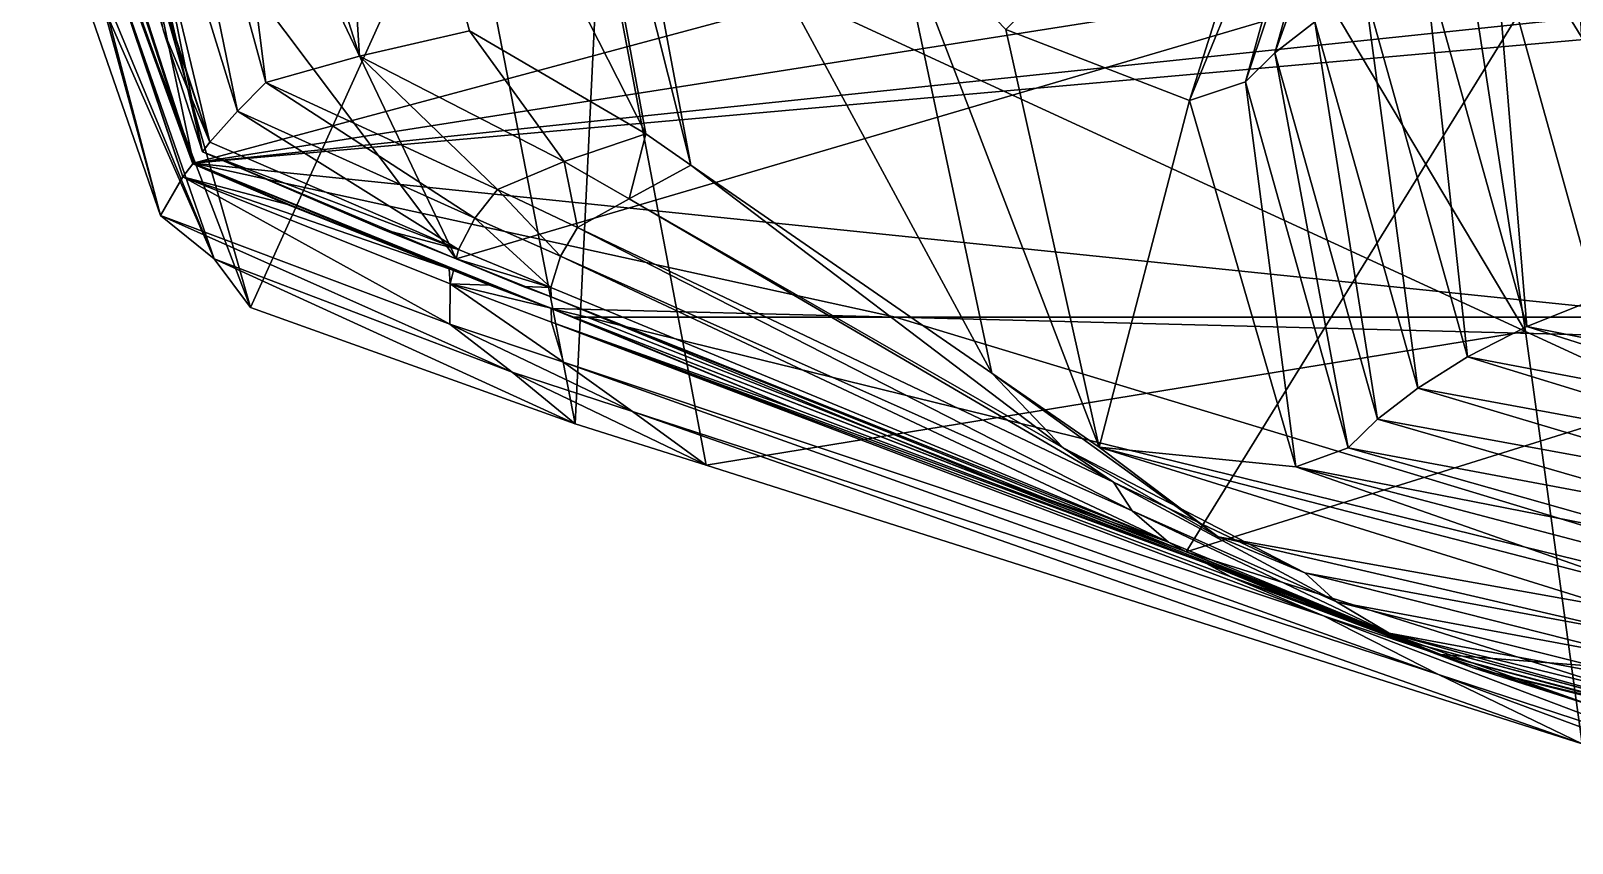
# Model space of a CAD drawing. Extents: x -4 to 137, y -13 to 10.
# Drawn here: x -3.97 to 3.74, y -7.59 to -3.52 of the extents above; entities that cross this region are included whole.
import ezdxf

# ---------------------------------------------------------------- set-up
doc = ezdxf.new("R2010")
doc.units = 0
doc.header["$MEASUREMENT"] = 0

msp = doc.modelspace()

# ---------------------------------------------------------------- linework, layer by layer
for points in [[(-3.132935, -1.097075, -21.51992), (-2.323288, -3.650277, -21.654949), (-2.499908, -0.88088, -22.775696)], [(-1.402939, -1.268457, -22.937098), (-2.499908, -0.88088, -22.775696), (-0.892303, -4.040133, -22.993076)], [(-1.774277, -3.524518, -22.768188), (-0.892303, -4.040133, -22.993076), (-2.499908, -0.88088, -22.775696)], [(-1.774277, -3.524518, -22.768188), (-2.499908, -0.88088, -22.775696), (-2.323288, -3.650277, -21.654949)], [(-3.479645, -1.26517, -20.39654), (-2.79245, -3.78277, -20.567959), (-3.132935, -1.097075, -21.51992)], [(-2.323288, -3.650277, -21.654949), (-3.132935, -1.097075, -21.51992), (-2.79245, -3.78277, -20.567959)], [(-3.723938, -1.367571, -19.290615), (-2.934967, -3.92537, -19.473221), (-3.479645, -1.26517, -20.39654)], [(-2.79245, -3.78277, -20.567959), (-3.479645, -1.26517, -20.39654), (-2.934967, -3.92537, -19.473221)], [(-1.16568, -1.531659, -23.073238), (-1.402939, -1.268457, -22.937098), (-0.667328, -4.195571, -23.136383)], [(-0.892303, -4.040133, -22.993076), (-0.667328, -4.195571, -23.136383), (-1.402939, -1.268457, -22.937098)], [(-3.922165, -1.492105, -18.294052), (-3.073273, -4.08145, -18.481604), (-3.723938, -1.367571, -19.290615)], [(-2.934967, -3.92537, -19.473221), (-3.723938, -1.367571, -19.290615), (-3.073273, -4.08145, -18.481604)], [(-3.922165, -1.492105, -18.254066), (-3.931992, -1.501763, -18.195856), (-3.073273, -4.08145, -18.340115)], [(-3.8591, -1.732002, -18.191837), (-3.073273, -4.08145, -18.340115), (-3.931992, -1.501763, -18.195856)], [(-3.073273, -4.08145, -18.340115), (-3.073273, -4.08145, -18.481604), (-3.922165, -1.492105, -18.254066)], [(-3.922165, -1.492105, -18.294052), (-3.922165, -1.492105, -18.254066), (-3.073273, -4.08145, -18.481604)], [(0.352051, -2.938408, -23.971342), (-1.16568, -1.531659, -23.073238), (0.838333, -5.235873, -24.09549)], [(-0.667328, -4.195571, -23.136383), (0.838333, -5.235873, -24.09549), (-1.16568, -1.531659, -23.073238)], [(2.455582, -3.479722, -29.418282), (2.969452, -1.653477, -29.177111), (2.254227, -3.634465, -27.906874)], [(2.768738, -1.807664, -27.67046), (2.254227, -3.634465, -27.906874), (2.969452, -1.653477, -29.177111)], [(-3.073273, -4.08145, -18.340115), (-3.8591, -1.732002, -18.191837), (-3.305328, -3.52424, -18.177498)], [(2.254227, -3.634465, -27.906874), (2.768738, -1.807664, -27.67046), (2.108139, -3.778687, -26.464661)], [(2.614487, -1.950389, -26.241022), (2.108139, -3.778687, -26.464661), (2.768738, -1.807664, -27.67046)], [(-3.958649, -2.026877, -17.216011), (-3.207596, -4.254385, -17.379038), (-3.958145, -1.997897, -17.251989)], [(-3.958145, -1.997897, -17.251989), (-3.184799, -4.105762, -17.638466), (-3.957458, -1.95839, -17.307755)], [(-3.207596, -4.254385, -17.379038), (-3.157639, -4.190067, -17.639936), (-3.958145, -1.997897, -17.251989)], [(-3.958145, -1.997897, -17.251989), (-3.157639, -4.190067, -17.639936), (-3.184799, -4.105762, -17.638466)], [(-3.628815, -2.747525, -17.614758), (-3.957458, -1.95839, -17.307755), (-3.184799, -4.105762, -17.638466)], [(2.108139, -3.778687, -26.464661), (2.614487, -1.950389, -26.241022), (1.827499, -3.872692, -25.441143)], [(2.402725, -2.053176, -25.142544), (1.827499, -3.872692, -25.441143), (2.614487, -1.950389, -26.241022)], [(-3.050323, -4.664313, -15.34568), (-3.966187, -2.458147, -15.973053), (-3.957031, -2.06126, -15.093657)], [(-3.960083, -2.108613, -17.055468), (-3.319946, -4.447547, -16.373558), (-3.958649, -2.026877, -17.216011)], [(-3.207596, -4.254385, -17.379038), (-3.958649, -2.026877, -17.216011), (-3.319946, -4.447547, -16.373558)], [(-3.609055, -2.317567, -13.588932), (-2.869766, -4.908218, -14.353451), (-3.957031, -2.06126, -15.093657)], [(-3.050323, -4.664313, -15.34568), (-3.957031, -2.06126, -15.093657), (-2.869766, -4.908218, -14.353451)], [(1.827499, -3.872692, -25.441143), (2.402725, -2.053176, -25.142544), (0.908447, -3.518324, -24.293819)], [(-3.319946, -4.447547, -16.373558), (-3.960083, -2.108613, -17.055468), (-3.968216, -2.574877, -16.211472)], [(3.508072, -5.028249, -12.338095), (-1.120239, -2.893765, -13.236425), (1.812378, -2.183178, -12.474834)], [(1.812378, -2.183178, -12.474834), (3.113022, -2.454401, -12.212553), (3.508072, -5.028249, -12.338095)], [(-3.609055, -2.317567, -13.588932), (-1.811768, -2.574839, -13.26915), (-2.869766, -4.908218, -14.353451)], [(-3.966187, -2.458147, -15.973053), (-3.050323, -4.664313, -15.34568), (-3.968216, -2.574877, -16.211472)], [(3.113022, -2.454401, -14.183396), (3.658691, -2.432048, -15.290351), (5.335487, -3.63054, -14.765541)], [(6.898232, -4.122, -11.836518), (3.113022, -2.454401, -12.212553), (7.654541, -4.17187, -12.594121)], [(6.20475, -3.964232, -13.004992), (7.654541, -4.17187, -12.594121), (3.113022, -2.454401, -12.212553)], [(6.898232, -4.122, -11.836518), (6.534782, -5.987885, -11.739391), (3.113022, -2.454401, -12.212553)], [(3.113022, -2.454401, -12.212553), (3.113022, -2.454401, -14.183396), (6.20475, -3.964232, -13.004992)], [(5.160446, -5.790287, -12.01738), (3.113022, -2.454401, -12.212553), (6.534782, -5.987885, -11.739391)], [(5.335487, -3.63054, -14.765541), (6.20475, -3.964232, -13.004992), (3.113022, -2.454401, -14.183396)], [(5.160446, -5.790287, -12.01738), (3.508072, -5.028249, -12.338095), (3.113022, -2.454401, -12.212553)], [(4.660995, -3.35009, -16.319513), (5.335487, -3.63054, -14.765541), (3.658691, -2.432048, -15.290351)], [(-3.319946, -4.447547, -16.373558), (-3.968216, -2.574877, -16.211472), (-3.050323, -4.664313, -15.34568)], [(-3.305328, -3.52424, -18.177498), (-3.477737, -2.553458, -18.177498), (-3.110184, -4.128976, -18.177498)], [(-3.42749, -2.553458, -18.177498), (-3.110184, -4.128976, -18.177498), (-3.477737, -2.553458, -18.177498)], [(-2.84639, -2.553458, -18.177498), (-1.839905, -4.664854, -18.177498), (-3.42749, -2.553458, -18.177498)], [(-3.110184, -4.128976, -18.177498), (-3.42749, -2.553458, -18.177498), (-1.839905, -4.664854, -18.177498)], [(-1.24501, -5.489248, -13.918684), (-2.869766, -4.908218, -14.353451), (-1.811768, -2.574839, -13.26915)], [(-1.839905, -4.664854, -18.177498), (-2.84639, -2.553458, -18.177498), (3.731094, -3.023669, -18.177498)], [(-1.811768, -2.574839, -13.26915), (-1.120239, -2.893765, -13.236425), (-1.24501, -5.489248, -13.918684)], [(-3.155075, -4.186769, -17.653318), (-3.475983, -2.665063, -17.653318), (-3.58754, -2.846644, -17.653318)], [(-3.475983, -2.665063, -17.653318), (-3.155075, -4.186769, -17.653318), (2.50975, -2.664972, -17.653316)], [(3.871445, -3.081169, -17.653316), (2.50975, -2.664972, -17.653316), (-3.155075, -4.186769, -17.653318)], [(-3.58754, -2.846644, -17.653318), (-3.628815, -2.747525, -17.614758), (-3.155075, -4.186769, -17.653318)], [(-3.184799, -4.105762, -17.638466), (-3.155075, -4.186769, -17.653318), (-3.628815, -2.747525, -17.614758)], [(-0.590118, -5.697312, -13.779535), (-1.24501, -5.489248, -13.918684), (-1.120239, -2.893765, -13.236425)], [(-1.120239, -2.893765, -13.236425), (3.508072, -5.028249, -12.338095), (-0.590118, -5.697312, -13.779535)], [(3.352066, -3.029743, -34.066475), (3.862244, -4.864453, -34.235405), (3.75325, -2.91217, -35.537468)], [(0.908447, -3.518324, -24.293819), (0.352051, -2.938408, -23.971342), (1.37587, -5.607273, -24.437902)], [(0.838333, -5.235873, -24.09549), (1.37587, -5.607273, -24.437902), (0.352051, -2.938408, -23.971342)], [(5.166092, -3.312364, -17.653318), (3.871445, -3.081169, -17.653316), (-3.155075, -4.186769, -17.653318)], [(1.810547, -6.130318, -18.177498), (-1.839905, -4.664854, -18.177498), (3.731094, -3.023669, -18.177498)], [(5.326927, -5.031764, -18.177498), (1.810547, -6.130318, -18.177498), (3.731094, -3.023669, -18.177498)], [(3.003082, -3.16905, -32.533081), (3.514969, -5.002903, -32.709332), (3.352066, -3.029743, -34.066475)], [(3.862244, -4.864453, -34.235405), (3.352066, -3.029743, -34.066475), (3.514969, -5.002903, -32.709332)], [(5.681305, -3.371903, -18.177498), (5.326927, -5.031764, -18.177498), (3.731094, -3.023669, -18.177498)], [(2.704742, -3.321812, -30.972034), (3.217789, -5.154953, -31.15435), (3.003082, -3.16905, -32.533081)], [(3.514969, -5.002903, -32.709332), (3.003082, -3.16905, -32.533081), (3.217789, -5.154953, -31.15435)], [(5.675011, -3.400257, -17.653318), (5.166092, -3.312364, -17.653318), (-3.155075, -4.186769, -17.653318)], [(2.455582, -3.479722, -29.418282), (2.969452, -5.312248, -29.605839), (2.704742, -3.321812, -30.972034)], [(3.217789, -5.154953, -31.15435), (2.704742, -3.321812, -30.972034), (2.969452, -5.312248, -29.605839)], [(-3.155075, -4.186769, -17.653318), (4.321747, -4.956659, -17.653318), (5.675011, -3.400257, -17.653318)], [(-3.073273, -4.08145, -18.340115), (-3.305328, -3.52424, -18.177498), (-3.110184, -4.128976, -18.177498)], [(-2.323288, -3.650277, -21.654949), (-1.30011, -4.177703, -21.759823), (-1.774277, -3.524518, -22.768188)], [(-0.892303, -4.040133, -22.993076), (-1.774277, -3.524518, -22.768188), (-1.30011, -4.177703, -21.759823)], [(0.908447, -3.518324, -24.293819), (1.37587, -5.607273, -24.437902), (1.827499, -3.872692, -25.441143)], [(2.254227, -3.634465, -27.906874), (2.768738, -5.466436, -28.099186), (2.455582, -3.479722, -29.418282)], [(2.969452, -5.312248, -29.605839), (2.455582, -3.479722, -29.418282), (2.768738, -5.466436, -28.099186)], [(-2.79245, -3.78277, -20.567959), (-1.633789, -4.318632, -20.582588), (-2.323288, -3.650277, -21.654949)], [(-1.30011, -4.177703, -21.759823), (-2.323288, -3.650277, -21.654949), (-1.633789, -4.318632, -20.582588)], [(2.108139, -3.778687, -26.464661), (2.621262, -5.609555, -26.666386), (2.254227, -3.634465, -27.906874)], [(2.768738, -5.466436, -28.099186), (2.254227, -3.634465, -27.906874), (2.621262, -5.609555, -26.666386)], [(-2.934967, -3.92537, -19.473221), (-1.74678, -4.461232, -19.484009), (-2.79245, -3.78277, -20.567959)], [(-1.633789, -4.318632, -20.582588), (-2.79245, -3.78277, -20.567959), (-1.74678, -4.461232, -19.484009)], [(1.827499, -3.872692, -25.441143), (2.36055, -5.705487, -25.626415), (2.108139, -3.778687, -26.464661)], [(2.621262, -5.609555, -26.666386), (2.108139, -3.778687, -26.464661), (2.36055, -5.705487, -25.626415)], [(-3.073273, -4.08145, -18.481604), (-1.828018, -4.617312, -18.484957), (-2.934967, -3.92537, -19.473221)], [(-1.74678, -4.461232, -19.484009), (-2.934967, -3.92537, -19.473221), (-1.828018, -4.617312, -18.484957)], [(2.36055, -5.705487, -25.626415), (1.827499, -3.872692, -25.441143), (1.37587, -5.607273, -24.437902)], [(-3.073273, -4.08145, -18.340115), (-3.110184, -4.128976, -18.177498), (-1.828018, -4.617312, -18.34347)], [(-1.828018, -4.617312, -18.34347), (-1.828018, -4.617312, -18.484957), (-3.073273, -4.08145, -18.340115)], [(-3.073273, -4.08145, -18.481604), (-3.073273, -4.08145, -18.340115), (-1.828018, -4.617312, -18.484957)], [(-1.30011, -4.177703, -21.759823), (-0.975586, -4.363902, -21.800064), (-0.892303, -4.040133, -22.993076)], [(-0.667328, -4.195571, -23.136383), (-0.892303, -4.040133, -22.993076), (-0.975586, -4.363902, -21.800064)], [(-3.155075, -4.186769, -17.653318), (-3.184799, -4.105762, -17.638466), (-3.157639, -4.190067, -17.639936)], [(-2.210617, -4.516659, -18.177498), (-3.110184, -4.128976, -18.177498), (-1.839905, -4.664854, -18.177498)], [(-2.210617, -4.516659, -18.177498), (-1.828018, -4.617312, -18.34347), (-3.110184, -4.128976, -18.177498)], [(-3.207596, -4.254385, -17.379038), (-2.689423, -4.390702, -17.643438), (-3.157639, -4.190067, -17.639936)], [(-3.155075, -4.186769, -17.653318), (-3.157639, -4.190067, -17.639936), (-2.670059, -4.395795, -17.653318)], [(-2.689423, -4.390702, -17.643438), (-2.670059, -4.395795, -17.653318), (-3.157639, -4.190067, -17.639936)], [(4.321747, -4.956659, -17.653318), (-3.155075, -4.186769, -17.653318), (0.357971, -4.956576, -17.653316)], [(-1.364685, -4.912461, -17.653316), (0.357971, -4.956576, -17.653316), (-3.155075, -4.186769, -17.653318)], [(-1.854187, -4.721943, -17.653316), (-1.364685, -4.912461, -17.653316), (-3.155075, -4.186769, -17.653318)], [(-2.670059, -4.395795, -17.653318), (-1.854187, -4.721943, -17.653316), (-3.155075, -4.186769, -17.653318)], [(-1.633789, -4.318632, -20.582588), (-1.233292, -4.508753, -20.586061), (-1.30011, -4.177703, -21.759823)], [(-0.975586, -4.363902, -21.800064), (-1.30011, -4.177703, -21.759823), (-1.233292, -4.508753, -20.586061)], [(-0.975586, -4.363902, -21.800064), (1.196365, -5.610078, -22.069384), (-0.667328, -4.195571, -23.136383)], [(0.838333, -5.235873, -24.09549), (-0.667328, -4.195571, -23.136383), (1.196365, -5.610078, -22.069384)], [(-3.319946, -4.447547, -16.373558), (-1.872467, -4.991096, -16.28443), (-3.207596, -4.254385, -17.379038)], [(-1.871277, -4.790247, -17.370543), (-3.207596, -4.254385, -17.379038), (-1.872467, -4.991096, -16.28443)], [(-3.207596, -4.254385, -17.379038), (-1.871277, -4.790247, -17.370543), (-1.875015, -4.714748, -17.649096)], [(-3.207596, -4.254385, -17.379038), (-1.875015, -4.714748, -17.649096), (-2.689423, -4.390702, -17.643438)], [(-2.670059, -4.395795, -17.653318), (-2.689423, -4.390702, -17.643438), (-1.854187, -4.721943, -17.653316)], [(-1.875015, -4.714748, -17.649096), (-1.854187, -4.721943, -17.653316), (-2.689423, -4.390702, -17.643438)], [(-1.74678, -4.461232, -19.484009), (-1.319336, -4.651607, -19.484768), (-1.633789, -4.318632, -20.582588)], [(-1.233292, -4.508753, -20.586061), (-1.633789, -4.318632, -20.582588), (-1.319336, -4.651607, -19.484768)], [(-1.233292, -4.508753, -20.586061), (1.44725, -5.781182, -20.609293), (-0.975586, -4.363902, -21.800064)], [(1.196365, -5.610078, -22.069384), (-0.975586, -4.363902, -21.800064), (1.44725, -5.781182, -20.609293)], [(-1.872467, -4.991096, -16.28443), (-3.319946, -4.447547, -16.373558), (-1.560593, -5.231167, -15.050481)], [(-3.050323, -4.664313, -15.34568), (-1.560593, -5.231167, -15.050481), (-3.319946, -4.447547, -16.373558)], [(-1.828018, -4.617312, -18.484957), (-1.366348, -4.807688, -18.485565), (-1.74678, -4.461232, -19.484009)], [(-1.319336, -4.651607, -19.484768), (-1.74678, -4.461232, -19.484009), (-1.366348, -4.807688, -18.485565)], [(-1.828018, -4.617312, -18.34347), (-2.210617, -4.516659, -18.177498), (-1.839905, -4.664854, -18.177498)], [(-1.319336, -4.651607, -19.484768), (1.541412, -5.925743, -19.489861), (-1.233292, -4.508753, -20.586061)], [(1.44725, -5.781182, -20.609293), (-1.233292, -4.508753, -20.586061), (1.541412, -5.925743, -19.489861)], [(-1.828018, -4.617312, -18.34347), (-1.839905, -4.664854, -18.177498), (-1.366348, -4.807688, -18.344082)], [(-1.366348, -4.807688, -18.344082), (-1.366348, -4.807688, -18.485565), (-1.828018, -4.617312, -18.34347)], [(-1.828018, -4.617312, -18.484957), (-1.828018, -4.617312, -18.34347), (-1.366348, -4.807688, -18.485565)], [(-1.560593, -5.231167, -15.050481), (-3.050323, -4.664313, -15.34568), (-1.24501, -5.489248, -13.918684)], [(-2.869766, -4.908218, -14.353451), (-1.24501, -5.489248, -13.918684), (-3.050323, -4.664313, -15.34568)], [(-1.365585, -4.855354, -18.177498), (-1.839905, -4.664854, -18.177498), (1.810547, -6.130318, -18.177498)], [(-1.505402, -4.802885, -18.177498), (-1.839905, -4.664854, -18.177498), (-1.365585, -4.855354, -18.177498)], [(-1.505402, -4.802885, -18.177498), (-1.366348, -4.807688, -18.344082), (-1.839905, -4.664854, -18.177498)], [(-1.366348, -4.807688, -18.485565), (1.723404, -6.081823, -18.489639), (-1.319336, -4.651607, -19.484768)], [(1.541412, -5.925743, -19.489861), (-1.319336, -4.651607, -19.484768), (1.723404, -6.081823, -18.489639)], [(-1.854431, -4.722929, -17.649239), (-1.875015, -4.714748, -17.649096), (-1.871277, -4.790247, -17.370543)], [(-1.854187, -4.721943, -17.653316), (-1.875015, -4.714748, -17.649096), (-1.854431, -4.722929, -17.649239)], [(-1.871277, -4.790247, -17.370543), (-1.673935, -4.797064, -17.650532), (-1.854431, -4.722929, -17.649239)], [(-1.854187, -4.721943, -17.653316), (-1.854431, -4.722929, -17.649239), (-1.671967, -4.797132, -17.653318)], [(-1.673935, -4.797064, -17.650532), (-1.671967, -4.797132, -17.653318), (-1.854431, -4.722929, -17.649239)], [(-1.671967, -4.797132, -17.653318), (-1.364685, -4.912461, -17.653316), (-1.854187, -4.721943, -17.653316)], [(-1.872467, -4.991096, -16.28443), (-1.304398, -5.18071, -16.292744), (-1.871277, -4.790247, -17.370543)], [(-1.363602, -4.980622, -17.371462), (-1.871277, -4.790247, -17.370543), (-1.304398, -5.18071, -16.292744)], [(-1.871277, -4.790247, -17.370543), (-1.363602, -4.980622, -17.371462), (-1.366074, -4.912126, -17.65254)], [(-1.871277, -4.790247, -17.370543), (-1.366074, -4.912126, -17.65254), (-1.673935, -4.797064, -17.650532)], [(-1.671967, -4.797132, -17.653318), (-1.673935, -4.797064, -17.650532), (-1.364685, -4.912461, -17.653316)], [(-1.366074, -4.912126, -17.65254), (-1.364685, -4.912461, -17.653316), (-1.673935, -4.797064, -17.650532)], [(-1.366348, -4.807688, -18.344082), (-1.505402, -4.802885, -18.177498), (-1.365585, -4.855354, -18.177498)], [(1.723404, -6.081823, -18.348154), (1.723404, -6.081823, -18.489639), (-1.366348, -4.807688, -18.344082)], [(-1.366348, -4.807688, -18.485565), (-1.366348, -4.807688, -18.344082), (1.723404, -6.081823, -18.489639)], [(-1.366348, -4.807688, -18.344082), (-1.365585, -4.855354, -18.177498), (1.723404, -6.081823, -18.348154)], [(0.86319, -5.774971, -18.177498), (-1.365585, -4.855354, -18.177498), (1.810547, -6.130318, -18.177498)], [(0.86319, -5.774971, -18.177498), (1.723404, -6.081823, -18.348154), (-1.365585, -4.855354, -18.177498)], [(-1.364685, -4.912647, -17.65255), (-1.366074, -4.912126, -17.65254), (-1.363602, -4.980622, -17.371462)], [(-1.364685, -4.912461, -17.653316), (-1.366074, -4.912126, -17.65254), (-1.364685, -4.912647, -17.65255)], [(-1.364685, -4.912461, -17.653316), (-1.184799, -4.956551, -17.653316), (0.357971, -4.956576, -17.653316)], [(-1.364685, -4.912461, -17.653316), (-1.251328, -4.956548, -17.653316), (-1.184799, -4.956551, -17.653316)], [(-1.364685, -4.912461, -17.653316), (-1.251328, -4.956552, -17.653316), (-1.251328, -4.956548, -17.653316)], [(-1.364685, -4.912461, -17.653316), (-1.257843, -4.956548, -17.653316), (-1.251328, -4.956552, -17.653316)], [(-1.364685, -4.912461, -17.653316), (-1.364685, -4.912647, -17.65255), (-1.257843, -4.956548, -17.653316)], [(-1.363602, -4.980622, -17.371462), (-0.151947, -5.412848, -17.653316), (-1.364685, -4.912647, -17.65255)], [(-1.257843, -4.956548, -17.653316), (-1.364685, -4.912647, -17.65255), (-0.151947, -5.412848, -17.653316)], [(3.862244, -4.864453, -34.235405), (3.514969, -5.002903, -32.709332), (5.474281, -5.392298, -33.785969)], [(-1.560593, -5.231167, -15.050481), (-0.958237, -5.427791, -15.003995), (-1.872467, -4.991096, -16.28443)], [(-1.304398, -5.18071, -16.292744), (-1.872467, -4.991096, -16.28443), (-0.958237, -5.427791, -15.003995)], [(-1.304398, -5.18071, -16.292744), (2.497452, -6.449742, -16.348387), (-1.363602, -4.980622, -17.371462)], [(2.03418, -6.254758, -17.377628), (-1.363602, -4.980622, -17.371462), (2.497452, -6.449742, -16.348387)], [(2.03418, -6.254758, -17.377628), (1.913391, -6.187549, -17.653318), (-1.363602, -4.980622, -17.371462)], [(-0.151947, -5.412848, -17.653316), (-1.363602, -4.980622, -17.371462), (1.913391, -6.187549, -17.653318)], [(-1.257843, -4.956548, -17.653316), (-0.151947, -5.412848, -17.653316), (-1.251328, -4.956552, -17.653316)], [(-1.251328, -4.956548, -17.653316), (3.084534, -6.642771, -17.653316), (-1.184799, -4.956551, -17.653316)], [(3.084534, -6.642771, -17.653316), (-1.251328, -4.956548, -17.653316), (1.913391, -6.187549, -17.653318)], [(-1.251328, -4.956552, -17.653316), (1.913391, -6.187549, -17.653318), (-1.251328, -4.956548, -17.653316)], [(1.913391, -6.187549, -17.653318), (-1.251328, -4.956552, -17.653316), (-0.151947, -5.412848, -17.653316)], [(6.887573, -6.93504, -17.653318), (-1.184799, -4.956551, -17.653316), (3.084534, -6.642771, -17.653316)], [(-1.184799, -4.956551, -17.653316), (6.887573, -6.93504, -17.653318), (0.357971, -4.956576, -17.653316)], [(5.632759, -5.091654, -17.653318), (0.357971, -4.956576, -17.653316), (6.887573, -6.93504, -17.653318)], [(5.632759, -5.091654, -17.653318), (4.321747, -4.956659, -17.653318), (0.357971, -4.956576, -17.653316)], [(3.514969, -5.002903, -32.709332), (3.217789, -5.154953, -31.15435), (5.147881, -5.520865, -32.364952)], [(5.147881, -5.520865, -32.364952), (5.474281, -5.392298, -33.785969), (3.514969, -5.002903, -32.709332)], [(3.792862, -7.089836, -12.848217), (-0.590118, -5.697312, -13.779535), (3.508072, -5.028249, -12.338095)], [(4.905357, -7.112175, -18.177498), (1.810547, -6.130318, -18.177498), (5.326927, -5.031764, -18.177498)], [(3.508072, -5.028249, -12.338095), (5.160446, -5.790287, -12.01738), (3.792862, -7.089836, -12.848217)], [(3.217789, -5.154953, -31.15435), (2.969452, -5.312248, -29.605839), (4.868584, -5.662186, -30.917019)], [(4.868584, -5.662186, -30.917019), (5.147881, -5.520865, -32.364952), (3.217789, -5.154953, -31.15435)], [(-0.958237, -5.427791, -15.003995), (-1.560593, -5.231167, -15.050481), (-0.590118, -5.697312, -13.779535)], [(-1.24501, -5.489248, -13.918684), (-0.590118, -5.697312, -13.779535), (-1.560593, -5.231167, -15.050481)], [(-0.958237, -5.427791, -15.003995), (3.073196, -6.743739, -14.69284), (-1.304398, -5.18071, -16.292744)], [(2.497452, -6.449742, -16.348387), (-1.304398, -5.18071, -16.292744), (3.073196, -6.743739, -14.69284)], [(1.37587, -5.607273, -24.437902), (0.838333, -5.235873, -24.09549), (1.971786, -6.05498, -22.165535)], [(1.196365, -5.610078, -22.069384), (1.971786, -6.05498, -22.165535), (0.838333, -5.235873, -24.09549)], [(2.969452, -5.312248, -29.605839), (2.768738, -5.466436, -28.099186), (4.635178, -5.80844, -29.475121)], [(4.635178, -5.80844, -29.475121), (4.868584, -5.662186, -30.917019), (2.969452, -5.312248, -29.605839)], [(-0.590118, -5.697312, -13.779535), (3.792862, -7.089836, -12.848217), (-0.958237, -5.427791, -15.003995)], [(3.073196, -6.743739, -14.69284), (-0.958237, -5.427791, -15.003995), (3.792862, -7.089836, -12.848217)], [(2.768738, -5.466436, -28.099186), (2.621262, -5.609555, -26.666386), (4.446548, -5.951817, -28.072203)], [(4.446548, -5.951817, -28.072203), (4.635178, -5.80844, -29.475121), (2.768738, -5.466436, -28.099186)], [(1.971786, -6.05498, -22.165535), (1.196365, -5.610078, -22.069384), (2.404236, -6.235455, -20.617586)], [(1.44725, -5.781182, -20.609293), (2.404236, -6.235455, -20.617586), (1.196365, -5.610078, -22.069384)], [(2.36055, -5.705487, -25.626415), (1.37587, -5.607273, -24.437902), (4.063171, -6.301716, -24.483679)], [(3.955368, -6.410335, -23.398438), (4.063171, -6.301716, -24.483679), (1.37587, -5.607273, -24.437902)], [(1.37587, -5.607273, -24.437902), (1.971786, -6.05498, -22.165535), (3.955368, -6.410335, -23.398438)], [(2.621262, -5.609555, -26.666386), (2.36055, -5.705487, -25.626415), (4.301483, -6.084496, -26.741211)], [(4.301483, -6.084496, -26.741211), (4.446548, -5.951817, -28.072203), (2.621262, -5.609555, -26.666386)], [(4.250168, -6.20141, -25.535479), (4.301483, -6.084496, -26.741211), (2.36055, -5.705487, -25.626415)], [(4.063171, -6.301716, -24.483679), (4.250168, -6.20141, -25.535479), (2.36055, -5.705487, -25.626415)], [(1.723404, -6.081823, -18.348154), (0.86319, -5.774971, -18.177498), (1.810547, -6.130318, -18.177498)], [(2.404236, -6.235455, -20.617586), (1.44725, -5.781182, -20.609293), (2.562744, -6.380626, -19.491678)], [(1.541412, -5.925743, -19.489861), (2.562744, -6.380626, -19.491678), (1.44725, -5.781182, -20.609293)], [(2.562744, -6.380626, -19.491678), (1.541412, -5.925743, -19.489861), (2.826477, -6.536705, -18.491096)], [(1.723404, -6.081823, -18.489639), (2.826477, -6.536705, -18.491096), (1.541412, -5.925743, -19.489861)], [(2.826477, -6.536705, -18.349609), (2.826477, -6.536705, -18.491096), (1.723404, -6.081823, -18.348154)], [(1.723404, -6.081823, -18.489639), (1.723404, -6.081823, -18.348154), (2.826477, -6.536705, -18.491096)], [(1.723404, -6.081823, -18.348154), (1.810547, -6.130318, -18.177498), (2.826477, -6.536705, -18.349609)], [(4.08812, -6.545966, -22.145487), (3.955368, -6.410335, -23.398438), (1.971786, -6.05498, -22.165535)], [(1.971786, -6.05498, -22.165535), (2.404236, -6.235455, -20.617586), (4.08812, -6.545966, -22.145487)], [(2.603439, -6.457338, -18.177498), (2.826477, -6.536705, -18.349609), (1.810547, -6.130318, -18.177498)], [(2.603439, -6.457338, -18.177498), (1.810547, -6.130318, -18.177498), (2.94519, -6.585497, -18.177498)], [(2.94519, -6.585497, -18.177498), (1.810547, -6.130318, -18.177498), (4.905357, -7.112175, -18.177498)], [(2.341644, -6.364172, -17.653318), (3.084534, -6.642771, -17.653316), (1.913391, -6.187549, -17.653318)], [(1.913391, -6.187549, -17.653318), (2.03418, -6.254758, -17.377628), (2.341644, -6.364172, -17.653318)], [(4.12471, -6.669343, -21.085293), (4.08812, -6.545966, -22.145487), (2.404236, -6.235455, -20.617586)], [(2.404236, -6.235455, -20.617586), (2.562744, -6.380626, -19.491678), (4.12471, -6.669343, -21.085293)], [(2.497452, -6.449742, -16.348387), (3.854767, -6.902804, -16.368254), (2.03418, -6.254758, -17.377628)], [(3.247238, -6.709641, -17.379827), (2.03418, -6.254758, -17.377628), (3.854767, -6.902804, -16.368254)], [(3.247238, -6.709641, -17.379827), (3.084534, -6.642771, -17.653316), (2.03418, -6.254758, -17.377628)], [(2.341644, -6.364172, -17.653318), (2.03418, -6.254758, -17.377628), (3.084534, -6.642771, -17.653316)], [(4.252884, -6.802237, -20.057358), (4.12471, -6.669343, -21.085293), (2.562744, -6.380626, -19.491678)], [(2.562744, -6.380626, -19.491678), (2.826477, -6.536705, -18.491096), (4.252884, -6.802237, -20.057358)], [(3.073196, -6.743739, -14.69284), (4.512466, -7.213549, -14.581758), (2.497452, -6.449742, -16.348387)], [(3.854767, -6.902804, -16.368254), (2.497452, -6.449742, -16.348387), (4.512466, -7.213549, -14.581758)], [(2.826477, -6.536705, -18.349609), (2.603439, -6.457338, -18.177498), (2.94519, -6.585497, -18.177498)], [(4.500763, -6.947833, -19.130581), (4.252884, -6.802237, -20.057358), (2.826477, -6.536705, -18.491096)], [(2.826477, -6.536705, -18.491096), (2.826477, -6.536705, -18.349609), (4.500763, -6.947833, -19.130581)], [(4.500763, -6.947832, -18.989092), (4.500763, -6.947833, -19.130581), (2.826477, -6.536705, -18.349609)], [(4.500763, -6.947832, -18.989092), (2.826477, -6.536705, -18.349609), (4.896248, -7.109297, -18.192516)], [(2.826477, -6.536705, -18.349609), (2.94519, -6.585497, -18.177498), (4.896248, -7.109297, -18.192516)], [(4.896248, -7.109297, -18.192516), (2.94519, -6.585497, -18.177498), (4.86142, -7.100857, -18.177498)], [(4.86142, -7.100857, -18.177498), (2.94519, -6.585497, -18.177498), (4.905357, -7.112175, -18.177498)], [(5.099991, -7.17372, -17.653318), (6.887573, -6.93504, -17.653318), (3.084534, -6.642771, -17.653316)], [(4.116714, -6.920368, -17.653318), (5.099991, -7.17372, -17.653318), (3.084534, -6.642771, -17.653316)], [(3.247238, -6.709641, -17.379827), (4.116714, -6.920368, -17.653318), (3.084534, -6.642771, -17.653316)], [(3.792862, -7.089836, -12.848217), (5.357651, -7.586985, -12.515726), (3.073196, -6.743739, -14.69284)], [(4.512466, -7.213549, -14.581758), (3.073196, -6.743739, -14.69284), (5.357651, -7.586985, -12.515726)], [(3.247238, -6.709641, -17.379827), (3.854767, -6.902804, -16.368254), (5.099991, -7.17372, -17.653318)], [(4.116714, -6.920368, -17.653318), (3.247238, -6.709641, -17.379827), (5.099991, -7.17372, -17.653318)]]:
    msp.add_3dface(points)

doc.saveas('drawing.dxf')
